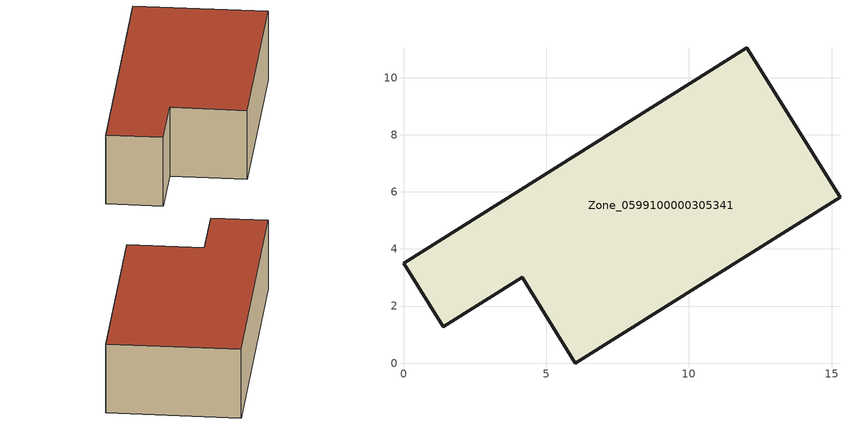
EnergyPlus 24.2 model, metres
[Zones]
Zone_0599100000305341
 floor ground (C_G): 0,3.49 12.03,11.04 15.29,5.81 6.02,0 4.17,3 1.4,1.27 z0
 wall outside (C_F): 12.03,11.04 0,3.49 1.4,1.27 4.17,3 6.02,0 15.29,5.81 12.03,11.04 z0:3.42
 roof outside (C_R): 15.29,5.81 12.03,11.04 0,3.49 1.4,1.27 4.17,3 6.02,0 z3.42
[BUILDING]
Pand.0599100000305341: North Axis=0; Terrain=City; Loads Convergence Tolerance Value=0.04; Temperature Convergence Tolerance Value=0.4; Solar Distribution=FullExterior; Maximum Number of Warmup Days=25; Minimum Number of Warmup Days=1
[Site:Location]
Rotterdam.The.Hague.AP_ZH_NLD Design_Conditions: Latitude=51.96; Longitude=4.45; Time Zone=1; Elevation=-4.5
[SITE:GROUNDTEMPERATURE:BUILDINGSURFACE]
18, 18, 18, 18, 18, 18, 18, 18, 18, 18, 18, 18
[MATERIAL] Thermal Absorptance=0.9; Solar Absorptance=0.7; Visible Absorptance=0.7
Name | Roughness | Thickness | Conductivity | Density | Specific Heat
G.TI.1946 | MediumSmooth | 0.15 | 1 | 540 | 1210
F.TI.1946 | Rough | 0.3 | 0.857143 | 1920 | 840
R.TI.1946 | MediumRough | 0.2 | 0.1 | 1500 | 1000
[CONSTRUCTION]
C_G: G.TI.1946
C_F: F.TI.1946
C_R: R.TI.1946
[ZONE]
Zone_0599100000305341: Type=1; Multiplier=1; Ceiling Height=Autocalculate; Volume=Autocalculate; Floor Area=autocalculate; Part of Total Floor Area=Yes
[ZONEINFILTRATION:DESIGNFLOWRATE]
Infil_Zone_0599100000305341: Zone or ZoneList or Space or SpaceList=Zone_0599100000305341; Schedule=AlwaysOn; Design Flow Rate Calculation Method=Flow/Area; Flow Rate per Floor Area=0.003; Constant Term Coefficient=1; Temperature Term Coefficient=0; Velocity Term Coefficient=0; Velocity Squared Term Coefficient=0
[HVACTEMPLATE:ZONE:IDEALLOADSAIRSYSTEM]
Zone_0599100000305341: Maximum Heating Supply Air Temperature=50; Minimum Cooling Supply Air Temperature=13; Maximum Heating Supply Air Humidity Ratio=0.0156; Minimum Cooling Supply Air Humidity Ratio=0.0077; Heating Limit=NoLimit; Cooling Limit=NoLimit; Dehumidification Control Type=ConstantSensibleHeatRatio; Cooling Sensible Heat Ratio=0.7; Dehumidification Setpoint=60; Humidification Control Type=None; Humidification Setpoint=30; Outdoor Air Method=None; Outdoor Air Flow Rate per Person=0.00944; Outdoor Air Flow Rate per Zone Floor Area=0; Outdoor Air Flow Rate per Zone=0; Demand Controlled Ventilation Type=None; Outdoor Air Economizer Type=NoEconomizer; Heat Recovery Type=None; Sensible Heat Recovery Effectiveness=0.7; Latent Heat Recovery Effectiveness=0.65
[ZONECONTROL:THERMOSTAT]
ThermostatControl_Zone_0599100000305341: Zone or ZoneList=Zone_0599100000305341; Control Type Schedule=DualSetpointControlType; Control 1=Thermostat_Zone_0599100000305341; Temperature Difference Between Cutout And Setpoint=0
[THERMOSTATSETPOINT:DUALSETPOINT]
Thermostat_Zone_0599100000305341: Heating Setpoint Temperature Schedule=HeatingSetpoint_Zone_0599100000305341; Cooling Setpoint Temperature Schedule=CoolingSetpoint_Zone_0599100000305341
[SCHEDULE:COMPACT]
HeatingSetpoint_Zone_0599100000305341: Through: 12/31, For: AllDays, Until: 24:00, 21
CoolingSetpoint_Zone_0599100000305341: Through: 12/31, For: AllDays, Until: 24:00, 24
DualSetpointControlType: Through: 12/31, For: AllDays, Until: 24:00, 4
AlwaysOn: Through: 12/31, For: AllDays, Until: 24:00, 1
